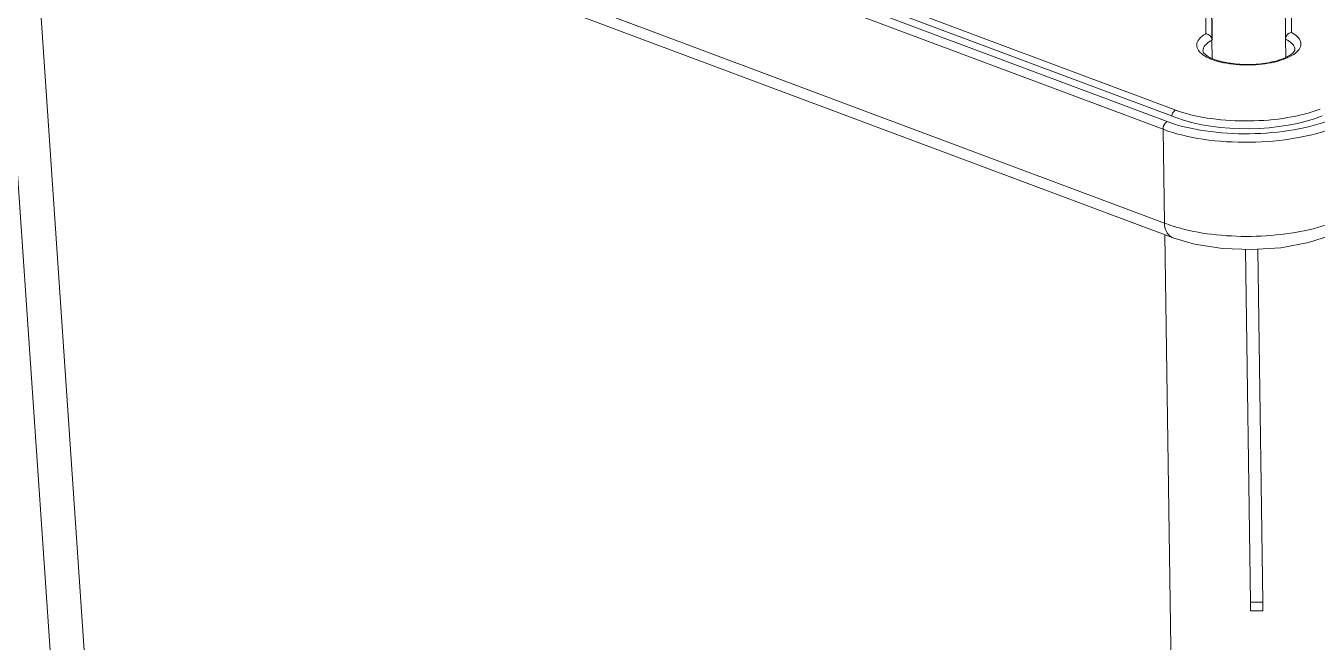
# Model space of a CAD drawing. Header units: millimetres. Extents: x 4229 to 8429, y -1187 to 1783.
# Drawn here: x 7131.3 to 7250.9, y 408.8 to 465.9 of the extents above; entities that cross this region are included whole.
import ezdxf

# ---------------------------------------------------------------- set-up
doc = ezdxf.new("R2010")
doc.units = ezdxf.units.MM

msp = doc.modelspace()

# ---------------------------------------------------------------- linework, layer by layer
at = {"linetype": 'Continuous', "lineweight": 5}
for p, q in [((7112.1, 503.81), (7236.99, 457.04)), ((7112.94, 504.16), (7237.87, 457.38)), ((7115.28, 503.98), (7237.77, 458.1)), ((7111.71, 503.1), (7236.6, 456.33)), ((7236.73, 447.64), (7112.56, 494.14)), ((7237.53, 446.27), (7113.36, 492.77)), ((7128.15, 487.23), (7138.33, 338.14)), ((7131.39, 486.01), (7141.67, 335.31)), ((7248.5, 465.29), (7248.35, 481.09)), ((7240.46, 474.77), (7240.56, 465.18)), ((7241.04, 474.25), (7241.13, 464.59)), ((7247.94, 464.69), (7247.85, 474.35)), ((7241.15, 464.59), (7241.08, 471.72)), ((7241.16, 462.9), (7241.13, 464.59)), ((7247.94, 464.69), (7247.97, 463)), ((7236.6, 456.33), (7236.73, 447.64)), ((7236.77, 446.55), (7238.94, 298.89)), ((7237.52, 446.27), (7239.5, 445.69)), ((7250.08, 445.84), (7252.01, 446.47)), ((7239.5, 445.69), (7242.09, 445.28)), ((7242.09, 445.28), (7244.8, 445.18)), ((7244.23, 445.2), (7244.7, 412.52)), ((7244.8, 445.18), (7247.51, 445.36)), ((7245.37, 445.22), (7245.84, 412.53)), ((7247.51, 445.36), (7250.08, 445.84)), ((7244.7, 412.52), (7245.84, 412.53)), ((7244.7, 412.52), (7244.71, 411.72)), ((7245.84, 412.53), (7245.85, 411.73)), ((7244.71, 411.72), (7245.85, 411.73)), ((7245.85, 411.73), (7245.85, 411.82))]:
    msp.add_line(p, q, dxfattribs=at)
for centre, radius, start, end in [((7241.69, 468.57), 11.18, 249.4794, 250.9123), ((7238.24, 457.41), 0.858, 160.1541, 170.5377), ((7237.87, 447.19), 0.986, 237.2647, 249.2325)]:
    msp.add_arc(centre, radius, start, end, dxfattribs=at)
msp.add_ellipse((7244.58, 460.11), major_axis=(9.54, 0.14), ratio=0.390766, start_param=-2.356703, end_param=-0.788646, dxfattribs=at)
for points, knots in [([(7240.56, 465.18), (7240.33, 465.05), (7239.95, 464.78), (7239.63, 464.16), (7239.88, 463.52), (7240.24, 463.25), (7240.45, 463.12)], [0, 0, 0, 0, 0.293674, 0.512014, 0.722342, 1, 1, 1, 1]), ([(7240.56, 465.18), (7240.7, 465.16), (7240.99, 465.03), (7241.13, 464.74), (7241.13, 464.59)], [0, 0, 0, 0, 0.506755, 1, 1, 1, 1]), ([(7247.94, 464.69), (7247.94, 464.83), (7248.07, 465.13), (7248.36, 465.27), (7248.5, 465.29)], [0, 0, 0, 0, 0.49309, 1, 1, 1, 1]), ([(7249.02, 463.52), (7249.15, 463.65), (7249.36, 463.93), (7249.38, 464.48), (7249.04, 464.95), (7248.7, 465.18), (7248.5, 465.29)], [0, 0, 0, 0, 0.245469, 0.454444, 0.691797, 1, 1, 1, 1]), ([(7241.13, 464.59), (7240.9, 464.47), (7240.51, 464.22), (7240.29, 463.77), (7240.29, 463.58)], [0, 0, 0, 0, 0.581542, 1, 1, 1, 1]), ([(7248.81, 463.71), (7248.8, 463.9), (7248.57, 464.33), (7248.18, 464.57), (7247.94, 464.69)], [0, 0, 0, 0, 0.418999, 1, 1, 1, 1]), ([(7248.81, 463.71), (7248.81, 463.58), (7248.45, 463.2), (7247.61, 462.79), (7246.22, 462.43), (7244.57, 462.29), (7242.91, 462.38), (7241.51, 462.7), (7240.66, 463.09), (7240.29, 463.46), (7240.29, 463.58)], [0, 0, 0, 0, 0.040123, 0.149967, 0.311775, 0.499988, 0.688206, 0.850024, 0.959877, 1, 1, 1, 1]), ([(7240.45, 463.12), (7240.69, 462.97), (7241.27, 462.72), (7242.64, 462.36), (7244.56, 462.22), (7246.48, 462.42), (7247.84, 462.81), (7248.41, 463.08), (7248.65, 463.24)], [0, 0, 0, 0, 0.100662, 0.221351, 0.499651, 0.778147, 0.899062, 1, 1, 1, 1]), ([(7248.65, 463.24), (7248.69, 463.26), (7248.82, 463.34), (7248.94, 463.44), (7249.02, 463.52)], [0, 0, 0, 0, 0.266692, 1, 1, 1, 1]), ([(7237.57, 457.95), (7237.59, 457.97), (7237.65, 458.03), (7237.72, 458.08), (7237.77, 458.1)], [0, 0, 0, 0, 0.270308, 1, 1, 1, 1]), ([(7251.16, 458.19), (7250.18, 457.82), (7248, 457.3), (7244.61, 457.02), (7241.21, 457.21), (7239.02, 457.67), (7238.04, 458.01)], [0, 0, 0, 0, 0.235034, 0.500362, 0.765498, 1, 1, 1, 1]), ([(7236.99, 457.04), (7236.93, 457.01), (7236.7, 456.85), (7236.59, 456.54), (7236.6, 456.33)], [0, 0, 0, 0, 0.226088, 1, 1, 1, 1]), ([(7236.99, 457.04), (7238.12, 456.62), (7240.66, 456.05), (7244.62, 455.81), (7248.58, 456.16), (7251.11, 456.8), (7252.22, 457.25)], [0, 0, 0, 0, 0.23305, 0.499945, 0.766804, 1, 1, 1, 1]), ([(7236.6, 456.33), (7237.79, 455.88), (7240.46, 455.27), (7244.64, 455.02), (7248.8, 455.39), (7251.46, 456.07), (7252.63, 456.55)], [0, 0, 0, 0, 0.233121, 0.499945, 0.766735, 1, 1, 1, 1]), ([(7237.34, 446.36), (7237.15, 446.48), (7236.84, 446.89), (7236.74, 447.37), (7236.73, 447.64)], [0, 0, 0, 0, 0.455637, 1, 1, 1, 1]), ([(7237.81, 447.27), (7237.72, 447.3), (7237.35, 447.41), (7236.99, 447.54), (7236.73, 447.64)], [0, 0, 0, 0, 0.257956, 1, 1, 1, 1]), ([(7251.7, 447.47), (7250.64, 447.12), (7248.34, 446.61), (7244.77, 446.33), (7241.19, 446.51), (7238.88, 446.95), (7237.81, 447.27)], [0, 0, 0, 0, 0.238551, 0.500227, 0.761764, 1, 1, 1, 1])]:
    msp.add_open_spline(points, degree=3, knots=knots, dxfattribs=at)
msp.add_open_spline([(7237.43, 457.7), (7237.46, 457.79), (7237.51, 457.88), (7237.57, 457.95)], degree=3, dxfattribs=at)

doc.saveas('drawing.dxf')
